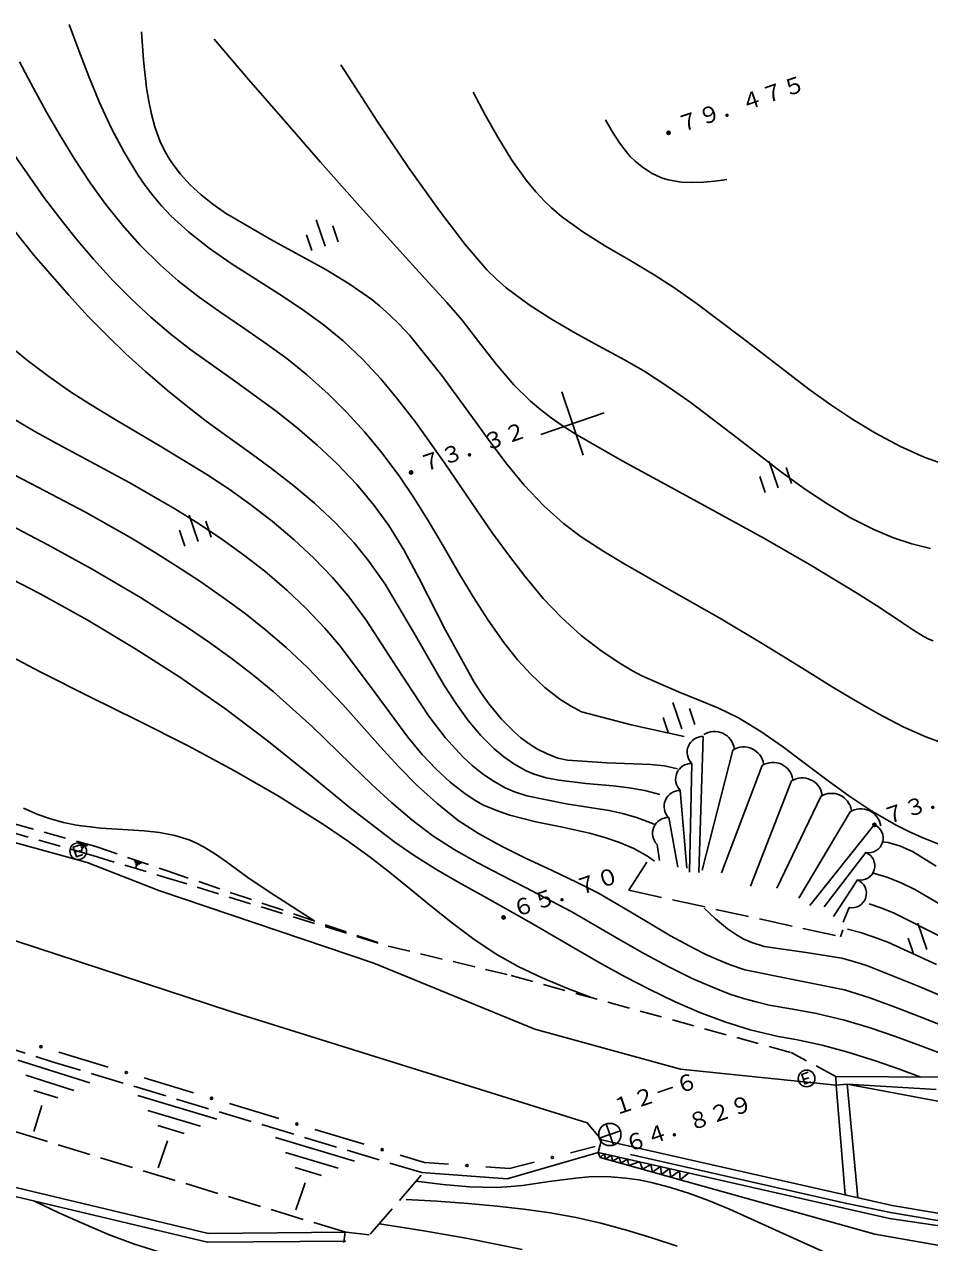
# Model space of a CAD drawing. Units: millimetres, scale not verified. Extents: x -198228 to 179753, y -81805 to 120126.
# Drawn here: x 68122 to 108756, y -8911 to 45797 of the extents above; entities that cross this region are included whole.
import ezdxf
from ezdxf.enums import TextEntityAlignment as Align

# ---------------------------------------------------------------- set-up
doc = ezdxf.new("R2010")
doc.units = ezdxf.units.MM
doc.header["$LTSCALE"] = 500
doc.linetypes.add('DASHED2', pattern=[3, 2, -1])
doc.linetypes.add('DASHED3', pattern=[4, 3, -1])
doc.layers.add('3-0', color=4, linetype='Continuous')
doc.layers.add('3-1_構造物', color=6, linetype='Continuous')
doc.styles.add('ＭＳ ゴシック', font='')
doc.styles.get('ＭＳ ゴシック').set_extended_font_data('MS Gothic')

msp = doc.modelspace()

# ---------------------------------------------------------------- linework, layer by layer
at = {"layer": '3-0'}
for p, q in [((81216.6, 37019.9), (81620, 35836.8)), ((81969.6, 36748.4), (82211.6, 36038.5)), ((80786.4, 36344.9), (81028.5, 35635.1)), ((101559.1, 26165.5), (101962.5, 24982.4)), ((102311.9, 25894), (102554, 25184.1)), ((101128.8, 25490.5), (101370.9, 24780.7)), ((75514.9, 23754.1), (75918.3, 22571)), ((75084.7, 23079.2), (75326.7, 22369.3)), ((76267.7, 23482.6), (76509.8, 22772.7)), ((97229.2, 15344.3), (97632.6, 14161.2)), ((97982.1, 15072.7), (98224.1, 14362.9)), ((96798.9, 14669.3), (97041, 13959.5)), ((98594.5, 13822.4), (98390.9, 7717)), ((99929.6, 13211), (98552.8, 7822.2)), ((98077.7, 12608.3), (97979, 7726.6)), ((101244, 12517), (99408.8, 7697.4)), ((102558.4, 11823), (100720, 7098.3)), ((97560.9, 11394.1), (97851, 7901.9)), ((103872.8, 11128.9), (101898.4, 7002.6)), ((105187.2, 10434.9), (102890.8, 6553.1)), ((97044.2, 10180), (97447.7, 7952.8)), ((106273.7, 9849.9), (103384.8, 6221.1)), ((70565.6, 9010.1), (70951.1, 8903.3)), ((70872.3, 8858.8), (70610.2, 8931.3)), ((70654.9, 8852.6), (70793.6, 8814.2)), ((70724.1, 8833.3), (70668.7, 8632.9)), ((96527.4, 8965.9), (96630.1, 8255)), ((70397, 8617.9), (70638.5, 8700.2)), ((73043.4, 8229.6), (73374.6, 8116.3)), ((105896.3, 8612.8), (104027.7, 6172.2)), ((73303.4, 8081.4), (73078.2, 8158.4)), ((73113.1, 8087.3), (73232.4, 8046.6)), ((73172.7, 8067), (73113.9, 7894.7)), ((105518.8, 7375.8), (104448, 5734.4)), ((105141.4, 6138.8), (104872, 5475.3)), ((108226.4, 5436.5), (108629.8, 4253.4)), ((107796.3, 4761.6), (108038.3, 4051.7)), ((71890.3, -1027.2), (69669.2, -356.7)), ((67821.6, -720), (71060.4, -1741.7)), ((68183, -1396.3), (70342.2, -2077.4)), ((75719.6, -2183.3), (73498.6, -1512.7)), ((103091.6, -1585.8), (103333, -1503.5)), ((109288.5, -1478.2), (104544.9, -1449.2)), ((104567.1, -1842.4), (104544.9, -1449.2)), ((68544.4, -2072.5), (69624, -2413.1)), ((104567.1, -1842.4), (104959.2, -6764.2)), ((105053.8, -1790.5), (105534.7, -6894.6)), ((109052, -2029.6), (105053.8, -1790.5)), ((73221.7, -2298.6), (76766.6, -3361.9)), ((79548.9, -3339.4), (77327.9, -2668.9)), ((68539.3, -3915.8), (68905.8, -2748.8)), ((73664.7, -2976.5), (76027.9, -3685.3)), ((74107.6, -3654.4), (75289.2, -4008.9)), ((83378.2, -4495.5), (81157.1, -3825)), ((93379.3, -3531.6), (94028.7, -4287.5)), ((94239.5, -3582.2), (94562.2, -4528.6)), ((74134.1, -5547.3), (74550.5, -4332.3)), ((79398.6, -4186.7), (82943.5, -5250)), ((93927.7, -4216.8), (94874.1, -3894)), ((79841.5, -4864.6), (82204.7, -5573.5)), ((93735.8, -4596.1), (92630.1, -4879.6)), ((93873, -4857.3), (106949.9, -7820.2)), ((93973.3, -5088.6), (93873, -4857.3)), ((93973.3, -5088.6), (106296.8, -8532.9)), ((80284.4, -5542.6), (81466, -5897)), ((80310.9, -7435.5), (80727.3, -6220.5)), ((110930.2, -8218), (106996.8, -7560.4)), ((110914.7, -8406.9), (106949.9, -7820.2)), ((82522, -8424.4), (82468.6, -8901))]:
    msp.add_line(p, q, dxfattribs=at)
at = {"layer": '3-0', "linetype": 'DASHED3'}
for p, q in [((95255.5, 6913.6), (96216.3, 8405.7)), ((95255.5, 6913.6), (104760.9, 4826.8)), ((104760.9, 4826.8), (104856.5, 5139.9)), ((85965.6, -5768.2), (69372.2, -791.2)), ((85933.1, -5885.9), (83580.1, -8613.7))]:
    msp.add_line(p, q, dxfattribs=at)
at = {"layer": '3-0', "linetype": 'DASHED2'}
msp.add_line((104544.9, -1449.2), (102539.8, -376.6), dxfattribs=at)
at = {"layer": '3-0'}
for points in [[(70127.6, 45797), (70564.9, 44624), (71013.9, 43461.5), (71486.3, 42320.1), (72037.9, 41119.4), (72596.6, 40055.5), (73214.7, 39045.1), (73549.6, 38563.2), (73903.9, 38098.6), (74278.8, 37652.6), (74700.2, 37202), (75489.2, 36475.6), (76421.3, 35746.4), (77407.1, 35063.3), (78510.7, 34351.7), (79539.2, 33699.2), (80555.2, 33029.9), (81537.1, 32323.2), (82436.5, 31584), (83304.7, 30760), (84120.2, 29881.7), (84891.5, 28957.8), (85687.3, 27915.5), (87013.7, 26062.7), (88445.6, 23956.9), (89137.6, 22953.3), (89845.8, 21968.3), (90579.8, 21012.5), (91415.7, 20021.8), (92235, 19159.8), (93110, 18358.7), (94050.6, 17628.9), (94896.2, 17074.7), (95412.6, 16768.5), (95831.8, 16540.7), (97483.8, 15824.6), (99246.7, 15111.3), (100171.9, 14651.4), (101181.3, 14046.1), (102151.6, 13372.7)], [(76634.5, 45129.9), (78202.7, 43311.3), (79839.6, 41420.2), (81418.1, 39611.5), (83072.8, 37737.6), (84675.1, 35952), (86281, 34196.3), (87089.1, 33309.8), (87771.1, 32507), (88513, 31555.4), (89312.8, 30523.6), (90089, 29614.3), (90843.3, 28873.6), (91297.4, 28491), (91770.7, 28129.3), (92260.5, 27785.8), (92849.2, 27404.2), (94954.3, 26196.5), (97022.4, 25074.4), (99133.9, 23928.9), (101314.1, 22722.8), (103386.3, 21532.9), (105520.2, 20239.7), (106534.9, 19593.3), (107542.6, 18927.1), (108039.4, 18588.8), (108462, 18315.9), (108722.5, 18187.2), (108910.4, 18119.8)], [(97735.4, 13820.3), (95354.3, 14344.5), (93131.5, 14927.8), (92632.6, 15196.5), (92156.9, 15501.4), (91483.1, 16021.6), (90852.4, 16609.5), (90259.3, 17256.9), (89637.5, 18035.9), (88933, 19038), (88261.7, 20094.8), (87610.6, 21186.7), (86913, 22386.1), (86262.3, 23487.4), (85591.7, 24563), (84970.5, 25478.8), (84176.4, 26543), (83406.1, 27477.2), (82598.6, 28365.4), (81752.4, 29207.9), (80790.2, 30069.3), (79897.3, 30787.8), (79009.8, 31438.2), (78018.3, 32122.8), (76939.5, 32858.3), (75960.9, 33553), (75019.6, 34283.9), (74211, 34994), (73305.6, 35898.4), (72521.4, 36783.9), (71781.6, 37713.3), (71081.3, 38681.5), (70361.6, 39768.7), (69727.8, 40802.3), (69118, 41859.8), (68527.6, 42936.2), (67904.1, 44118.2)], [(95064, 30729.2), (93896.2, 31367.5), (92825.5, 31951.4), (91779.2, 32553.9), (90773.9, 33198.1), (89750.7, 33970.1), (89306.9, 34360.3), (88884.4, 34775.9), (87913.3, 35917.5), (86753.6, 37423.7), (85358.3, 39376.1), (83963.2, 41451.8), (83143.5, 42709.8), (82323.9, 43981)], [(109606.3, 25967.9), (108510.3, 26359.3), (107447, 26835.1), (106326.2, 27432.9), (105315, 28048.9), (104321.4, 28715.3), (103340.1, 29420.9), (102285.7, 30216.9), (100341.1, 31726.2), (98282.9, 33272.4), (97270.2, 33976.4), (96392.7, 34543.3), (95339.7, 35172.6), (94202, 35839.3), (93185.4, 36478.1), (92230.8, 37175.3), (91785.7, 37556.6), (91481.3, 37847.8), (91080.3, 38275.6), (90641.5, 38805.3), (90005.4, 39694.1), (89369.2, 40724.7), (88821.2, 41706.6), (88269.2, 42746.6)], [(94214.3, 41512.2), (94511.8, 40987.8), (94831.7, 40479.2), (95068.3, 40156.9), (95316.3, 39869), (95532.5, 39655.6), (95846, 39395.8), (96271, 39119.5), (96724.4, 38908.1), (97019, 38813.8), (97599.2, 38711.2), (98096.2, 38689.4), (98602.1, 38710.6), (99114.1, 38760.6), (99655.3, 38828.9)], [(67538.5, 40123.1), (68982.8, 38057.6), (69706.7, 37097.9), (70453.9, 36162.2), (71226.8, 35253.2), (72096.3, 34301.7), (72931.3, 33456.9), (73800, 32646.9), (74704.8, 31874.3), (75598.2, 31178.5), (77554.6, 29785.8), (79425.7, 28422.7), (80363.2, 27680.9), (81271.6, 26903.7), (82144.9, 26082.5), (83044.6, 25133.5), (83826, 24193.6), (84476.4, 23294.3), (85148.2, 22197.8), (85827.8, 20947.7), (87022.4, 18587.2), (88310.8, 16260.7), (88643.8, 15749.9), (88990.5, 15264.9), (89540.8, 14593), (90134, 13998.6), (90413.3, 13762.3), (90777.4, 13493.2), (91159.1, 13255.4), (91559.9, 13050.7), (92067.6, 12851.7), (92505.7, 12752.4), (94284.6, 12627.5), (96249.1, 12567.4), (96855.1, 12493.5), (97442.8, 12369)], [(96651.2, 11220.2), (95970.6, 11395.6), (95267.3, 11516.5), (94550.5, 11600.5), (93316.9, 11710.4), (92117.7, 11854.9), (91545.3, 11968.2), (90999.3, 12124), (90652.7, 12277.3), (90090.8, 12591.5), (89637.8, 12908), (89208.9, 13264.5), (88605.6, 13866.6), (88043.4, 14538.8), (87514.4, 15269.2), (86955.9, 16134.4), (85677.8, 18346.2), (84309.8, 20656.1), (83591, 21693.2), (82925.9, 22517.7), (82094.3, 23409), (81138.4, 24302), (80216.5, 25073.7), (79267.8, 25808.4), (78303, 26519.6), (77252, 27278.8), (76287.9, 27983.6), (75451.8, 28618.8), (74526.3, 29365.1), (73551.5, 30204.7), (72676.4, 31007), (71823.4, 31833.9), (70991.1, 32684), (70111.4, 33629.3), (68541.6, 35434.9), (66971.8, 37388.3)], [(108791.8, 22264.8), (107956.2, 22470), (107139.8, 22740.7), (106252.5, 23110.4), (105211.2, 23638.3), (104190.6, 24243.8), (103185.7, 24912.1), (102108.7, 25689.6), (100130.1, 27208.4), (98045, 28796.2), (97021.8, 29521.4), (95977.2, 30202.4), (95064, 30729.2)], [(96400, 8223.2), (96085.1, 8445.4), (95477.8, 8782.9), (94837.2, 9058.2), (94170.3, 9283.6), (93484.4, 9471.1), (92283.7, 9739.1), (91082.8, 9992.5), (90493.2, 10132.5), (89916.8, 10291.7), (89358, 10477.8), (88734.2, 10738.7), (88392.6, 10929.1), (87910.6, 11240.2), (87227.9, 11769.8), (86586.7, 12365.2), (85979.5, 13015.4), (85335.6, 13788.6), (83862.3, 15774.8), (82312.4, 17857.8), (81612.3, 18684.9), (80774.7, 19562.7), (79898.5, 20392.1), (78909.6, 21240.1), (77963.6, 21980.3), (76989.2, 22683.3), (75989.5, 23352.9), (74881.6, 24044.9), (72851.3, 25209.2), (70722.6, 26367.5), (69654.4, 26936.9), (68597.2, 27517.7), (67560.8, 28123.3)], [(66503.6, 26162.9), (68731.7, 25010.7), (70869.3, 23896.2), (72931.3, 22718.9), (73965.3, 22095.9), (74987, 21455.6), (75993.5, 20794.6), (77062.9, 20051.2), (78027.5, 19336.2), (78967.1, 18590), (79878.7, 17809.4), (80831.1, 16921), (82421.6, 15251.4), (84098.2, 13364.7), (84913.6, 12476.7), (85752.9, 11622.2), (86629.1, 10817.6), (87594.6, 10050)], [(110607.6, -924.7), (108359.6, -66.9), (107229.1, 348.2), (106090.5, 734.5), (104941, 1077.4), (103679, 1382.9), (102617.9, 1574.1), (101554.8, 1760.1), (100974.7, 1894.9), (100402.8, 2055.2), (99838.4, 2238.9), (99188.4, 2480.1), (98092.7, 2952.2), (97015.7, 3484.3), (95951.9, 4060.3), (94808.2, 4714.8), (92697.9, 5938.8), (90587.5, 7056.5), (89510, 7600.5), (88446.8, 8157.1), (87410.1, 8747.3), (86462.3, 9357.8), (85514.1, 10079.9), (84603.7, 10854), (83720.3, 11665.8), (82781.5, 12571.1), (81053, 14253.8), (79288.8, 15840.1), (78359.1, 16600.1), (77407.1, 17330.9), (76434.6, 18034.7), (75360.5, 18769.5), (73329.8, 20059.4), (71163.5, 21327.8), (69170, 22427.3), (66945.3, 23595.2)], [(66699.9, 21315.1), (68830.2, 20221.7), (70933.7, 19055.3), (73084.6, 17773.5)], [(73084.6, 17773.5), (75105.5, 16474.7), (77159.5, 15046.5), (79077.1, 13598.9), (80907.5, 12123.8), (82765.4, 10600.1), (84745.4, 9077.7), (85578.6, 8500.6), (86590.4, 7866.3), (87624.2, 7263), (88760.3, 6627.6), (90776.1, 5496.5), (92968.6, 4219.6), (94026, 3613.8), (95090.1, 3025.5), (96163.4, 2464), (97339.6, 1897.1), (98440.5, 1422.1), (99558.7, 1003.2), (100696.4, 649.8), (101954.2, 351.9), (102752.6, 210.8), (103925.1, -36.5), (105081.5, -351.2), (106321.1, -748.1), (107363, -1113.5), (108358.5, -1475.8)], [(43222, 16061.9), (55484.1, 12682.4), (62991.6, 10345.1), (70945.1, 8166.5)], [(102151.6, 13372.7), (103183.4, 12596.9), (104140.9, 11866.3), (105125.1, 11148.9), (106157.5, 10471), (107251.5, 9842.5), (107828.6, 9548.3), (108417, 9277.5), (109315.1, 8925.8)], [(81163.5, 5524.9), (80154.6, 6162.4), (79150.3, 6813.5), (78154.8, 7491.5), (77195.3, 8187.9), (76700.5, 8537.6), (76193.4, 8853.8), (75844.6, 9034.7), (75524.8, 9170.1), (74872, 9370), (74193.3, 9499.2), (73495.2, 9578.5), (72785, 9628), (71559, 9703.1), (70461.7, 9834.8), (69870.8, 9958.3), (69291.6, 10120.5), (68724.2, 10318.7), (68077.2, 10592.1)], [(87594.6, 10050), (88504.1, 9464.6), (89544.7, 8890.9), (90620.3, 8360.5), (91806.7, 7805.3), (92904.1, 7283.6), (93886.9, 6778.8), (94944.8, 6170.2), (96078.1, 5489.5), (97123.9, 4871.8), (98180.2, 4294), (98715.7, 4029), (99257.8, 3784.7), (99807.8, 3564.7), (100461.3, 3343.5), (102619.9, 2909.6), (104929.3, 2435.2), (106072.5, 2077.7), (107202.1, 1668.4), (108324, 1230.2), (109538.3, 749.3)], [(70603.5, 8941.9), (70319.5, 8845), (70464.8, 8419.1), (70748.8, 8515.9)], [(109056.9, 7994.8), (107990.9, 8658), (107448, 8898.2), (106895.4, 9050.4), (106614.8, 9087)], [(83812.8, 3631.9), (74156.8, 6899.4), (70945.1, 8166.5)], [(106180.2, 7693.2), (106841.1, 7504.5), (107485.4, 7243.5), (108116.7, 6928.1), (108739.8, 6576.3), (109800.7, 5941.1)], [(110504.3, 1644.6), (108291.3, 2593.7), (105965.9, 3519.8), (105394.1, 3700.2), (104814.1, 3855.9), (103215.1, 4116.5), (101326.6, 4389.9), (100771.7, 4560.9), (100421.4, 4720.9), (100086.9, 4910.7), (99685.6, 5184.9), (99148.7, 5624.1), (98631.6, 6109.4)], [(113289, 3336.4), (112704.2, 3454.1), (112126.4, 3597.6), (111521.7, 3783.1), (109422.5, 4747.5), (107165.5, 5885.7), (106610.6, 6111.5), (106046.3, 6302.4)], [(93379.3, -3531.6), (77396, 1466.2), (66656.4, 4980.2)], [(83812.8, 3631.9), (91031.1, 678.6), (97570.4, -1115.5)], [(127304.2, -5997.6), (119555.5, -4562.7), (109125, -2558.3), (105053.8, -1790.5), (104567.1, -1842.4), (97570.4, -1115.5)], [(103298.1, -1261.9), (103014.2, -1358.7), (103159.5, -1784.6), (103443.4, -1687.8)], [(114955.7, -8547.5), (111001.4, -7899.6), (107067.9, -7242), (94028.7, -4287.5), (93873, -4857.3)], [(85965.6, -5768.2), (89795.6, -6049), (93873, -4857.3)], [(93972.6, -5086.6), (94141.9, -4918.2), (94228.8, -5160), (94457.8, -4989.8), (94538.8, -5246.7), (94816.2, -5071), (94890.2, -5344.9), (95201.6, -5158.3), (95259.5, -5448.1), (95718.5, -5275.4)], [(87154.4, -5388.1), (86087.6, -5313.5), (84986.4, -4981.1)], [(91002.7, -5296.7), (89897.2, -5580), (88830.3, -5505.4)], [(106996.8, -7560.4), (105033.3, -7153.9), (95332, -4958.8)], [(95746.7, -5281.8), (95870.2, -5618.8), (96247.2, -5395.2), (96311.2, -5742.1), (96670.3, -5491), (96725.7, -5857.9), (97083.7, -5584.8), (97136.2, -5972.7), (97534.9, -5687), (97556.9, -6090.2), (97953.2, -5781.7)], [(85705.8, -6149.5), (86902.8, -6295.7), (88100.2, -6401.9), (88699.1, -6427.6), (89298.2, -6428.3), (89783.5, -6407.1), (90482.9, -6341.1), (91679.9, -6171.7), (92869.8, -6009.1), (93460.6, -5958.5), (93857.1, -5943.7), (94441.5, -5953.5), (95118.9, -6010), (95696, -6093.8), (96270.3, -6207.5), (97126.9, -6428.1), (97978.9, -6700.6), (98827.2, -7015.9), (99766.7, -7405.1), (102017.4, -8433.2), (104372.9, -9493.8)], [(67481.3, -6380.3), (76382.6, -8494.1), (82546.3, -8448.4)], [(67388.9, -6769.5), (76337.3, -8894.4), (82549.3, -8848.4)], [(86016.5, -11232.8), (85431.9, -11108.7), (84754.8, -10932), (83598.4, -10600.5), (82567.8, -10341.1), (81385.1, -10148.8), (80087.4, -10035.3), (78882.7, -9973.4), (77680, -9909.6), (76487.7, -9802), (75316.7, -9611.4), (74162, -9327.3), (73023.9, -8964.9), (71898.9, -8540.1), (70691.3, -8027.5), (69675.5, -7565.6), (68582.5, -7052.9)], [(92890.7, -7786.6), (91717.8, -7572.1), (90534.4, -7401.8), (89342.5, -7267.7), (88044, -7153.6), (86640, -7055.2), (85256.4, -6971.1)], [(90472.7, -9223.6), (88023, -8732.1), (86048.9, -8387), (84057.2, -8060.6)], [(97429.2, -9077.3), (96293.6, -8696.8), (95151.2, -8348.1), (94000.2, -8038.7), (92890.7, -7786.6)], [(149577.1, -13740.2), (149341.7, -15181.1), (138451, -13511.1), (124118.5, -11161.7), (116049.1, -10006.8), (110646.8, -9298), (106296.8, -8532.9)]]:
    msp.add_lwpolyline(points, dxfattribs=at)
at = {"layer": '3-0', "color": 7}
for points in [[(73381.1, 45463.4), (73475.1, 44192.1), (73610.8, 42949), (73707.2, 42346.7), (73829.6, 41762.1), (73983.1, 41198.7), (74208.5, 40572.8), (74447.6, 40067.3), (74635.1, 39743.7), (74840.4, 39437.7), (75123.4, 39073.2), (75565.5, 38593.2), (76055.3, 38144.7), (76586.6, 37723.1), (77153.8, 37324.3), (79287.4, 36069.2), (81620.6, 34800), (82701.7, 34146.9), (83716.4, 33435.4), (84062.7, 33158), (84517, 32757.9), (84947.6, 32337.8), (85424.1, 31825.9), (86857.5, 30023.9), (88351.3, 27983), (89061.5, 26999.1), (89789.5, 26036), (90551.6, 25111.1), (91434.5, 24172.2), (92319.8, 23382.3), (93118.4, 22785.3), (94127.1, 22131.2), (95079.6, 21561.6), (97163.2, 20366.1), (99332.9, 19133), (101395.1, 17904.6), (103371.5, 16680.3), (104383.9, 16052.1), (105407.9, 15433.4), (106455.1, 14835)], [(67258.8, 31533), (68257.3, 30703.1), (69212.7, 29980.4), (70198, 29299), (71084.3, 28723.7), (72194, 28049.5), (74250.5, 26840.2), (76308.3, 25586.5), (77311.3, 24921.9), (78291.2, 24225.7), (79243.5, 23492.9), (80238.8, 22652.1), (81119.2, 21827.4), (81958.4, 20951), (82663.2, 20128.1), (83464.5, 19036.2), (84846.3, 16909.1), (86282.3, 14735.4), (87017, 13776.7), (87806, 12909.2), (88226.3, 12517.9), (88666.9, 12159.5), (89130, 11837.2), (89701.7, 11511.2), (90124.9, 11330.7), (90675.8, 11154.9)], [(93602.1, 2081.8), (92475.5, 2516.2), (91364.2, 2976.8), (90283.9, 3489.6), (89295.7, 4049.7), (88302.7, 4711), (87342.3, 5428), (86401.7, 6180.4), (85391.1, 7011.8), (84452.9, 7772.5), (83639.5, 8400.6), (82666.8, 9108.4), (81592.1, 9842.1), (79558.8, 11116.1), (77556.7, 12270.9), (75445.4, 13408.6), (73215, 14539.2), (71061.8, 15603.7), (68824.8, 16723.6), (66782.4, 17796.2)], [(106455.1, 14835), (107567.9, 14252.6), (108583.2, 13799.9), (109722.4, 13384.8)], [(90675.8, 11154.9), (92442, 10799.1), (94371.3, 10487.7), (94969, 10357.2), (95552.3, 10195.4), (95930.7, 10065.6), (96389.2, 9873.8)], [(105073.6, 5165.4), (105651.8, 5012.1), (106220.5, 4826.5), (106873.7, 4577), (109068.2, 3572)]]:
    msp.add_lwpolyline(points, dxfattribs=at)
at = {"layer": '3-0', "linetype": 'DASHED2'}
for points in [[(63226.8, 11121.1), (71334.3, 8875.7), (74526.6, 7784.1), (84444.9, 4407.8), (89976.9, 3079), (102539.8, -376.6)], [(63001.8, 10816.6), (71195.1, 8470.1), (74451.9, 7489.3), (84444.9, 4407.8)]]:
    msp.add_lwpolyline(points, dxfattribs=at)
at = {"layer": '3-0', "linetype": 'DASHED3'}
for points in [[(41957.3, 8921.3), (47408.1, 6132.2), (51469.5, 4856), (69372.2, -791.2)], [(83602, -8566.5), (82546.3, -8448.4), (68044.7, -4029.9), (62887.6, -2509.3), (49024.1, 2247), (42009.5, 6608.9), (40577.4, 8497.2)]]:
    msp.add_lwpolyline(points, dxfattribs=at)
at = {"layer": '3-0'}
for centre, radius in [((97038.2, 40925.9), 75), ((97038.2, 40925.9), 45), ((97038.2, 40925.9), 15), ((85478.2, 25675.1), 75), ((85478.2, 25675.1), 45), ((85478.2, 25675.1), 15), ((106274.8, 9845.8), 75), ((106274.8, 9845.8), 45), ((106274.8, 9845.8), 15), ((70539, 8666.3), 375), ((89630.3, 5694.4), 75), ((89630.3, 5694.4), 45), ((89630.3, 5694.4), 15), ((68865.2, -113.9), 50), ((72694.5, -1270), 50), ((103233.6, -1537.4), 375), ((76523.7, -2426.1), 50), ((80353, -3582.2), 50), ((94400.9, -4055.4), 500), ((84182.3, -4738.3), 50), ((87992.4, -5446.8), 50), ((91816.5, -5088.1), 50)]:
    msp.add_circle(centre, radius, dxfattribs=at)
for centre, radius, start, end in [((98582.3, 13110.5), 711.9, 89.01503, 224.87247), ((99094.6, 13138.6), 904.1, 8.77667, 122.02408), ((100409, 12444.5), 904.1, 8.77667, 122.02408), ((98065.5, 11896.4), 711.9, 89.01503, 224.87247), ((101723.4, 11750.5), 904.1, 8.77667, 122.02408), ((103037.8, 11056.5), 904.1, 8.77667, 122.02408), ((97548.7, 10682.3), 711.9, 89.01503, 224.87247), ((104352.2, 10362.5), 904.1, 8.77667, 122.02408), ((105666.6, 9668.4), 904.1, 8.77667, 122.02408), ((97031.9, 9468.2), 711.9, 89.01503, 224.87247), ((106022.3, 9250.5), 650, 258.82129, 67.24373), ((105644.8, 8013.5), 650, 258.82129, 67.24373), ((105267.4, 6776.4), 650, 258.82129, 67.24373)]:
    msp.add_arc(centre, radius, start, end, dxfattribs=at)
at = {"layer": '3-1_構造物'}
for p, q in [((93211.7, 26449), (92243.4, 29288.4)), ((94147.2, 28352.8), (91307.7, 27384.6))]:
    msp.add_line(p, q, dxfattribs=at)

# ---------------------------------------------------------------- texts
at = {"layer": '3-0', "style": 'ＭＳ ゴシック'}
for s, p in [('７９．４７５', (97640.6, 40708.6)), ('７３．３２', (86080.4, 25457.9)), ('７３．８８', (106877.1, 9628.6)), ('６５．７０', (90232.7, 5477.2)), ('１２－６', (94712.7, -3420.8)), ('６４．８２９', (95277.5, -5077.1))]:
    msp.add_text(s, height=733.1, rotation=18.829, dxfattribs=at).set_placement(p, align=Align.BOTTOM_LEFT)

doc.saveas('drawing.dxf')
